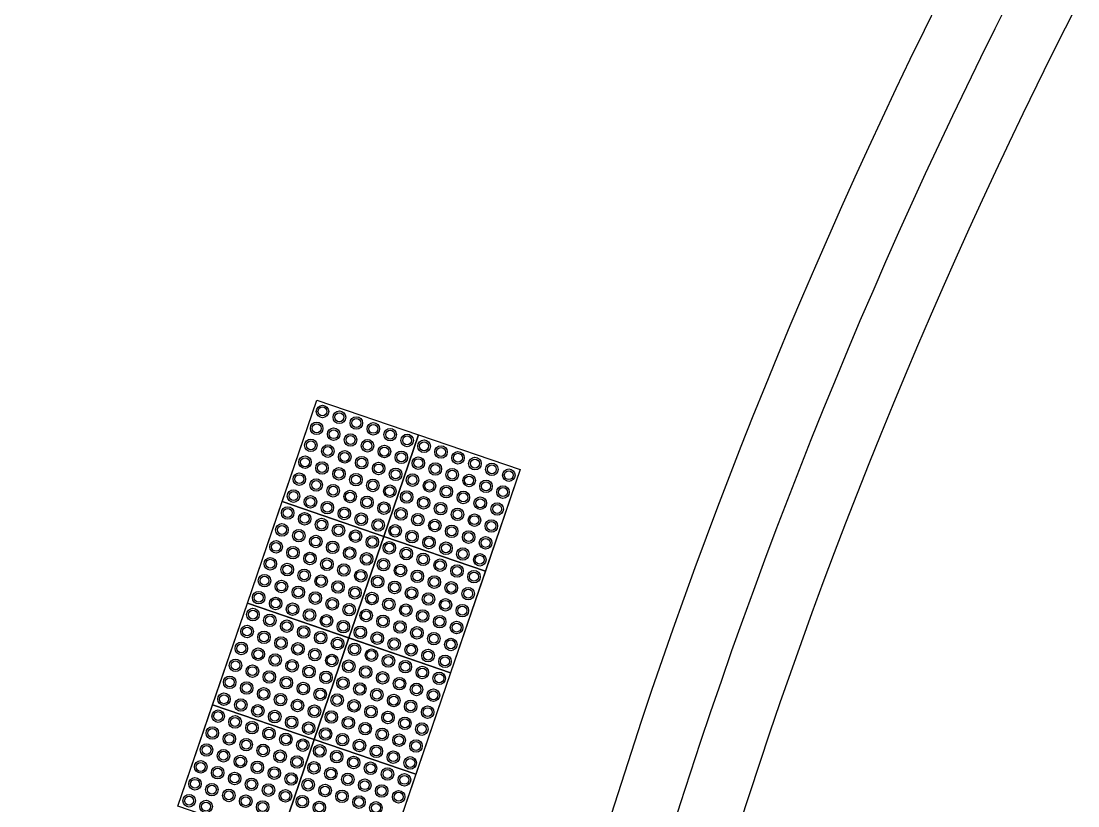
# Model space of a CAD drawing. Header units: millimetres. Extents: x 832728086 to 834530684, y 817551485 to 818349469.
# Drawn here: x 832916183 to 832919134, y 817753564 to 817755757 of the extents above; entities that cross this region are included whole.
import ezdxf

# ---------------------------------------------------------------- set-up
doc = ezdxf.new("R2010")
doc.units = ezdxf.units.MM
doc.header["$LTSCALE"] = 100
doc.layers.add('000-helpline', color=30, linetype='Continuous', lineweight=30, plot=False)
doc.layers.add('000-Tactile-l', color=8, linetype='Continuous')

# ---------------------------------------------------------------- blocks, each defined once
blk = doc.blocks.new('tactile')
at = {"layer": '000-helpline', "ltscale": 0.015}
for points in [[(834063.1858, 817807.973), (834062.902, 817808.0701), (834062.9992, 817808.3539), (834063.283, 817808.2568)], [(834063.4697, 817807.8758), (834063.1858, 817807.973), (834063.283, 817808.2568), (834063.5668, 817808.1596)], [(834063.0887, 817807.6891), (834062.8049, 817807.7863), (834062.902, 817808.0701), (834063.1858, 817807.973)], [(834063.3725, 817807.592), (834063.0887, 817807.6891), (834063.1858, 817807.973), (834063.4697, 817807.8758)], [(834062.9915, 817807.4053), (834062.7077, 817807.5024), (834062.8049, 817807.7863), (834063.0887, 817807.6891)], [(834063.2754, 817807.3081), (834062.9915, 817807.4053), (834063.0887, 817807.6891), (834063.3725, 817807.592)], [(834062.8944, 817807.1215), (834062.6106, 817807.2186), (834062.7077, 817807.5024), (834062.9915, 817807.4053)], [(834063.1782, 817807.0243), (834062.8944, 817807.1215), (834062.9915, 817807.4053), (834063.2754, 817807.3081)]]:
    blk.add_lwpolyline(points, close=True, dxfattribs=at)
at = {"layer": '000-Tactile-l'}
for points in [[(834063.5668, 817808.1596), (834063.3725, 817807.592), (834062.8049, 817807.7863), (834062.9992, 817808.3539)], [(834063.3725, 817807.592), (834063.1782, 817807.0243), (834062.6106, 817807.2186), (834062.8049, 817807.7863)]]:
    blk.add_lwpolyline(points, close=True, dxfattribs=at)
at = {"layer": '000-Tactile-l', "ltscale": 0.015}
for centre, radius in [((834063.0147, 817808.3222), 0.0175), ((834063.0147, 817808.3222), 0.0125), ((834063.062, 817808.306), 0.0175), ((834063.062, 817808.306), 0.0125), ((834063.1093, 817808.2898), 0.0175), ((834063.1093, 817808.2898), 0.0125), ((834062.9985, 817808.2749), 0.0175), ((834062.9985, 817808.2749), 0.0125), ((834063.0458, 817808.2587), 0.0175), ((834063.0458, 817808.2587), 0.0125), ((834063.1566, 817808.2736), 0.0175), ((834063.1566, 817808.2736), 0.0125), ((834063.2039, 817808.2574), 0.0175), ((834063.2039, 817808.2574), 0.0125), ((834062.9823, 817808.2276), 0.0175), ((834062.9823, 817808.2276), 0.0125), ((834063.0931, 817808.2425), 0.0175), ((834063.0931, 817808.2425), 0.0125), ((834063.1404, 817808.2263), 0.0175), ((834063.1404, 817808.2263), 0.0125), ((834063.2512, 817808.2412), 0.0175), ((834063.2512, 817808.2412), 0.0125), ((834063.2985, 817808.225), 0.0175), ((834063.2985, 817808.225), 0.0125), ((834063.0296, 817808.2114), 0.0175), ((834063.0296, 817808.2114), 0.0125), ((834063.0769, 817808.1952), 0.0175), ((834063.0769, 817808.1952), 0.0125), ((834063.1877, 817808.2101), 0.0175), ((834063.1877, 817808.2101), 0.0125), ((834063.235, 817808.1939), 0.0175), ((834063.3458, 817808.2089), 0.0175), ((834063.3458, 817808.2089), 0.0125), ((834063.3932, 817808.1927), 0.0175), ((834062.9661, 817808.1803), 0.0175), ((834062.9661, 817808.1803), 0.0125), ((834063.0134, 817808.1641), 0.0175), ((834063.1242, 817808.179), 0.0175), ((834063.1242, 817808.179), 0.0125), ((834063.1715, 817808.1628), 0.0175), ((834063.235, 817808.1939), 0.0125), ((834063.2824, 817808.1777), 0.0175), ((834063.2824, 817808.1777), 0.0125), ((834063.3297, 817808.1615), 0.0175), ((834063.3932, 817808.1927), 0.0125), ((834063.4405, 817808.1765), 0.0175), ((834063.4405, 817808.1765), 0.0125), ((834063.4878, 817808.1603), 0.0175), ((834062.9499, 817808.133), 0.0175), ((834063.0134, 817808.1641), 0.0125), ((834063.0607, 817808.1479), 0.0175), ((834063.0607, 817808.1479), 0.0125), ((834063.1081, 817808.1317), 0.0175), ((834063.1715, 817808.1628), 0.0125), ((834063.2189, 817808.1466), 0.0175), ((834063.2189, 817808.1466), 0.0125), ((834063.2662, 817808.1304), 0.0175), ((834063.3297, 817808.1615), 0.0125), ((834063.377, 817808.1454), 0.0175), ((834063.377, 817808.1454), 0.0125), ((834063.4878, 817808.1603), 0.0125), ((834063.5351, 817808.1441), 0.0175), ((834063.5351, 817808.1441), 0.0125), ((834062.9499, 817808.133), 0.0125), ((834062.9972, 817808.1168), 0.0175), ((834062.9972, 817808.1168), 0.0125), ((834063.1081, 817808.1317), 0.0125), ((834063.1554, 817808.1155), 0.0175), ((834063.1554, 817808.1155), 0.0125), ((834063.2662, 817808.1304), 0.0125), ((834063.3135, 817808.1142), 0.0175), ((834063.3135, 817808.1142), 0.0125), ((834063.4243, 817808.1292), 0.0175), ((834063.4243, 817808.1292), 0.0125), ((834063.4716, 817808.113), 0.0175), ((834063.4716, 817808.113), 0.0125), ((834062.9338, 817808.0857), 0.0175), ((834062.9338, 817808.0857), 0.0125), ((834063.0446, 817808.1006), 0.0175), ((834063.0446, 817808.1006), 0.0125), ((834063.0919, 817808.0844), 0.0175), ((834063.0919, 817808.0844), 0.0125), ((834063.2027, 817808.0993), 0.0175), ((834063.2027, 817808.0993), 0.0125), ((834063.25, 817808.0831), 0.0175), ((834063.25, 817808.0831), 0.0125), ((834063.3608, 817808.0981), 0.0175), ((834063.3608, 817808.0981), 0.0125), ((834063.4081, 817808.0819), 0.0175), ((834063.4081, 817808.0819), 0.0125), ((834063.5189, 817808.0968), 0.0175), ((834063.5189, 817808.0968), 0.0125), ((834062.9811, 817808.0695), 0.0175), ((834062.9811, 817808.0695), 0.0125), ((834063.0284, 817808.0533), 0.0175), ((834063.0284, 817808.0533), 0.0125), ((834063.1392, 817808.0682), 0.0175), ((834063.1392, 817808.0682), 0.0125), ((834063.1865, 817808.052), 0.0175), ((834063.1865, 817808.052), 0.0125), ((834063.2973, 817808.0669), 0.0175), ((834063.2973, 817808.0669), 0.0125), ((834063.3446, 817808.0507), 0.0175), ((834063.3446, 817808.0507), 0.0125), ((834063.4554, 817808.0657), 0.0175), ((834063.4554, 817808.0657), 0.0125), ((834063.5027, 817808.0495), 0.0175), ((834063.5027, 817808.0495), 0.0125), ((834062.9176, 817808.0384), 0.0175), ((834062.9176, 817808.0384), 0.0125), ((834062.9649, 817808.0222), 0.0175), ((834062.9649, 817808.0222), 0.0125), ((834063.0757, 817808.0371), 0.0175), ((834063.0757, 817808.0371), 0.0125), ((834063.123, 817808.0209), 0.0175), ((834063.123, 817808.0209), 0.0125), ((834063.2338, 817808.0358), 0.0175), ((834063.2338, 817808.0358), 0.0125), ((834063.2811, 817808.0196), 0.0175), ((834063.2811, 817808.0196), 0.0125), ((834063.3919, 817808.0346), 0.0175), ((834063.3919, 817808.0346), 0.0125), ((834063.4392, 817808.0184), 0.0175), ((834063.4392, 817808.0184), 0.0125), ((834062.9014, 817807.9911), 0.0175), ((834062.9014, 817807.9911), 0.0125), ((834063.0122, 817808.006), 0.0175), ((834063.0122, 817808.006), 0.0125), ((834063.0595, 817807.9898), 0.0175), ((834063.0595, 817807.9898), 0.0125), ((834063.1703, 817808.0047), 0.0175), ((834063.1703, 817808.0047), 0.0125), ((834063.2176, 817807.9885), 0.0175), ((834063.2176, 817807.9885), 0.0125), ((834063.3284, 817808.0034), 0.0175), ((834063.3284, 817808.0034), 0.0125), ((834063.3757, 817807.9872), 0.0175), ((834063.4865, 817808.0022), 0.0175), ((834063.4865, 817808.0022), 0.0125), ((834062.9487, 817807.9749), 0.0175), ((834062.9487, 817807.9749), 0.0125), ((834062.996, 817807.9587), 0.0175), ((834062.996, 817807.9587), 0.0125), ((834063.1068, 817807.9736), 0.0175), ((834063.1068, 817807.9736), 0.0125), ((834063.1541, 817807.9574), 0.0175), ((834063.2649, 817807.9723), 0.0175), ((834063.2649, 817807.9723), 0.0125), ((834063.3122, 817807.9561), 0.0175), ((834063.3757, 817807.9872), 0.0125), ((834063.423, 817807.9711), 0.0175), ((834063.423, 817807.9711), 0.0125), ((834063.4703, 817807.9549), 0.0175), ((834062.8852, 817807.9438), 0.0175), ((834062.8852, 817807.9438), 0.0125), ((834062.9325, 817807.9276), 0.0175), ((834063.0433, 817807.9425), 0.0175), ((834063.0433, 817807.9425), 0.0125), ((834063.0906, 817807.9263), 0.0175), ((834063.1541, 817807.9574), 0.0125), ((834063.2014, 817807.9412), 0.0175), ((834063.2014, 817807.9412), 0.0125), ((834063.2487, 817807.925), 0.0175), ((834063.3122, 817807.9561), 0.0125), ((834063.3595, 817807.9399), 0.0175), ((834063.3595, 817807.9399), 0.0125), ((834063.4068, 817807.9238), 0.0175), ((834063.4703, 817807.9549), 0.0125), ((834062.869, 817807.8964), 0.0175), ((834062.9325, 817807.9276), 0.0125), ((834062.9798, 817807.9114), 0.0175), ((834062.9798, 817807.9114), 0.0125), ((834063.0271, 817807.8952), 0.0175), ((834063.0906, 817807.9263), 0.0125), ((834063.1379, 817807.9101), 0.0175), ((834063.1379, 817807.9101), 0.0125), ((834063.2487, 817807.925), 0.0125), ((834063.296, 817807.9088), 0.0175), ((834063.296, 817807.9088), 0.0125), ((834063.4068, 817807.9238), 0.0125), ((834063.4541, 817807.9076), 0.0175), ((834063.4541, 817807.9076), 0.0125), ((834062.869, 817807.8964), 0.0125), ((834062.9163, 817807.8803), 0.0175), ((834062.9163, 817807.8803), 0.0125), ((834063.0271, 817807.8952), 0.0125), ((834063.0744, 817807.879), 0.0175), ((834063.0744, 817807.879), 0.0125), ((834063.1852, 817807.8939), 0.0175), ((834063.1852, 817807.8939), 0.0125), ((834063.2325, 817807.8777), 0.0175), ((834063.2325, 817807.8777), 0.0125), ((834063.3433, 817807.8926), 0.0175), ((834063.3433, 817807.8926), 0.0125), ((834063.3906, 817807.8764), 0.0175), ((834063.3906, 817807.8764), 0.0125), ((834062.8528, 817807.8491), 0.0175), ((834062.8528, 817807.8491), 0.0125), ((834062.9636, 817807.8641), 0.0175), ((834062.9636, 817807.8641), 0.0125), ((834063.0109, 817807.8479), 0.0175), ((834063.0109, 817807.8479), 0.0125), ((834063.1217, 817807.8628), 0.0175), ((834063.1217, 817807.8628), 0.0125), ((834063.169, 817807.8466), 0.0175), ((834063.169, 817807.8466), 0.0125), ((834063.2798, 817807.8615), 0.0175), ((834063.2798, 817807.8615), 0.0125), ((834063.3271, 817807.8453), 0.0175), ((834063.3271, 817807.8453), 0.0125), ((834063.4379, 817807.8603), 0.0175), ((834063.4379, 817807.8603), 0.0125), ((834062.9001, 817807.8329), 0.0175), ((834062.9001, 817807.8329), 0.0125), ((834062.9474, 817807.8168), 0.0175), ((834062.9474, 817807.8168), 0.0125), ((834063.0582, 817807.8317), 0.0175), ((834063.0582, 817807.8317), 0.0125), ((834063.1055, 817807.8155), 0.0175), ((834063.1055, 817807.8155), 0.0125), ((834063.2163, 817807.8304), 0.0175), ((834063.2163, 817807.8304), 0.0125), ((834063.2636, 817807.8142), 0.0175), ((834063.2636, 817807.8142), 0.0125), ((834063.3744, 817807.8291), 0.0175), ((834063.3744, 817807.8291), 0.0125), ((834063.4217, 817807.8129), 0.0175), ((834063.4217, 817807.8129), 0.0125), ((834062.8366, 817807.8018), 0.0175), ((834062.8366, 817807.8018), 0.0125), ((834062.8839, 817807.7856), 0.0175), ((834062.8839, 817807.7856), 0.0125), ((834062.9947, 817807.8006), 0.0175), ((834062.9947, 817807.8006), 0.0125), ((834063.042, 817807.7844), 0.0175), ((834063.042, 817807.7844), 0.0125), ((834063.1528, 817807.7993), 0.0175), ((834063.1528, 817807.7993), 0.0125), ((834063.2001, 817807.7831), 0.0175), ((834063.2001, 817807.7831), 0.0125), ((834063.3109, 817807.798), 0.0175), ((834063.3109, 817807.798), 0.0125), ((834063.3582, 817807.7818), 0.0175), ((834063.3582, 817807.7818), 0.0125), ((834062.8204, 817807.7545), 0.0175), ((834062.8204, 817807.7545), 0.0125), ((834062.9312, 817807.7695), 0.0175), ((834062.9312, 817807.7695), 0.0125), ((834062.9785, 817807.7533), 0.0175), ((834062.9785, 817807.7533), 0.0125), ((834063.0893, 817807.7682), 0.0175), ((834063.0893, 817807.7682), 0.0125), ((834063.1366, 817807.752), 0.0175), ((834063.1366, 817807.752), 0.0125), ((834063.2474, 817807.7669), 0.0175), ((834063.2474, 817807.7669), 0.0125), ((834063.2947, 817807.7507), 0.0175), ((834063.4055, 817807.7656), 0.0175), ((834063.4055, 817807.7656), 0.0125), ((834062.8677, 817807.7383), 0.0175), ((834062.8677, 817807.7383), 0.0125), ((834062.915, 817807.7221), 0.0175), ((834062.915, 817807.7221), 0.0125), ((834063.0258, 817807.7371), 0.0175), ((834063.0258, 817807.7371), 0.0125), ((834063.0731, 817807.7209), 0.0175), ((834063.1839, 817807.7358), 0.0175), ((834063.1839, 817807.7358), 0.0125), ((834063.2312, 817807.7196), 0.0175), ((834063.2947, 817807.7507), 0.0125), ((834063.342, 817807.7345), 0.0175), ((834063.342, 817807.7345), 0.0125), ((834063.3893, 817807.7183), 0.0175), ((834062.8042, 817807.7072), 0.0175), ((834062.8042, 817807.7072), 0.0125), ((834062.8515, 817807.691), 0.0175), ((834062.9623, 817807.706), 0.0175), ((834062.9623, 817807.706), 0.0125), ((834063.0096, 817807.6898), 0.0175), ((834063.0731, 817807.7209), 0.0125), ((834063.1204, 817807.7047), 0.0175), ((834063.1204, 817807.7047), 0.0125), ((834063.1677, 817807.6885), 0.0175), ((834063.2312, 817807.7196), 0.0125), ((834063.2785, 817807.7034), 0.0175), ((834063.2785, 817807.7034), 0.0125), ((834063.3893, 817807.7183), 0.0125), ((834062.788, 817807.6599), 0.0175), ((834062.8515, 817807.691), 0.0125), ((834062.8988, 817807.6748), 0.0175), ((834062.8988, 817807.6748), 0.0125), ((834062.9461, 817807.6586), 0.0175), ((834063.0096, 817807.6898), 0.0125), ((834063.0569, 817807.6736), 0.0175), ((834063.0569, 817807.6736), 0.0125), ((834063.1677, 817807.6885), 0.0125), ((834063.215, 817807.6723), 0.0175), ((834063.215, 817807.6723), 0.0125), ((834063.3258, 817807.6872), 0.0175), ((834063.3258, 817807.6872), 0.0125), ((834063.3732, 817807.671), 0.0175), ((834063.3732, 817807.671), 0.0125), ((834062.788, 817807.6599), 0.0125), ((834062.8353, 817807.6437), 0.0175), ((834062.8353, 817807.6437), 0.0125), ((834062.9461, 817807.6586), 0.0125), ((834062.9934, 817807.6425), 0.0175), ((834062.9934, 817807.6425), 0.0125), ((834063.1042, 817807.6574), 0.0175), ((834063.1042, 817807.6574), 0.0125), ((834063.1515, 817807.6412), 0.0175), ((834063.1515, 817807.6412), 0.0125), ((834063.2624, 817807.6561), 0.0175), ((834063.2624, 817807.6561), 0.0125), ((834063.3097, 817807.6399), 0.0175), ((834063.3097, 817807.6399), 0.0125), ((834062.7718, 817807.6126), 0.0175), ((834062.7718, 817807.6126), 0.0125), ((834062.8826, 817807.6275), 0.0175), ((834062.8826, 817807.6275), 0.0125), ((834062.9299, 817807.6113), 0.0175), ((834062.9299, 817807.6113), 0.0125), ((834063.0407, 817807.6263), 0.0175), ((834063.0407, 817807.6263), 0.0125), ((834063.0881, 817807.6101), 0.0175), ((834063.0881, 817807.6101), 0.0125), ((834063.1989, 817807.625), 0.0175), ((834063.1989, 817807.625), 0.0125), ((834063.2462, 817807.6088), 0.0175), ((834063.2462, 817807.6088), 0.0125), ((834063.357, 817807.6237), 0.0175), ((834063.357, 817807.6237), 0.0125), ((834062.8191, 817807.5964), 0.0175), ((834062.8191, 817807.5964), 0.0125), ((834062.8664, 817807.5802), 0.0175), ((834062.8664, 817807.5802), 0.0125), ((834062.9772, 817807.5952), 0.0175), ((834062.9772, 817807.5952), 0.0125), ((834063.0246, 817807.579), 0.0175), ((834063.0246, 817807.579), 0.0125), ((834063.1354, 817807.5939), 0.0175), ((834063.1354, 817807.5939), 0.0125), ((834063.1827, 817807.5777), 0.0175), ((834063.1827, 817807.5777), 0.0125), ((834063.2935, 817807.5926), 0.0175), ((834063.2935, 817807.5926), 0.0125), ((834063.3408, 817807.5764), 0.0175), ((834063.3408, 817807.5764), 0.0125), ((834062.7556, 817807.5653), 0.0175), ((834062.7556, 817807.5653), 0.0125), ((834062.8029, 817807.5491), 0.0175), ((834062.8029, 817807.5491), 0.0125), ((834062.9138, 817807.564), 0.0175), ((834062.9138, 817807.564), 0.0125), ((834062.9611, 817807.5478), 0.0175), ((834062.9611, 817807.5478), 0.0125), ((834063.0719, 817807.5628), 0.0175), ((834063.0719, 817807.5628), 0.0125), ((834063.1192, 817807.5466), 0.0175), ((834063.1192, 817807.5466), 0.0125), ((834063.23, 817807.5615), 0.0175), ((834063.23, 817807.5615), 0.0125), ((834063.2773, 817807.5453), 0.0175), ((834063.2773, 817807.5453), 0.0125), ((834062.7395, 817807.518), 0.0175), ((834062.7395, 817807.518), 0.0125), ((834062.8503, 817807.5329), 0.0175), ((834062.8503, 817807.5329), 0.0125), ((834062.8976, 817807.5167), 0.0175), ((834062.8976, 817807.5167), 0.0125), ((834063.0084, 817807.5317), 0.0175), ((834063.0084, 817807.5317), 0.0125), ((834063.0557, 817807.5155), 0.0175), ((834063.0557, 817807.5155), 0.0125), ((834063.1665, 817807.5304), 0.0175), ((834063.1665, 817807.5304), 0.0125), ((834063.2138, 817807.5142), 0.0175), ((834063.3246, 817807.5291), 0.0175), ((834063.3246, 817807.5291), 0.0125), ((834062.7868, 817807.5018), 0.0175), ((834062.7868, 817807.5018), 0.0125), ((834062.8341, 817807.4856), 0.0175), ((834062.9449, 817807.5005), 0.0175), ((834062.9449, 817807.5005), 0.0125), ((834062.9922, 817807.4843), 0.0175), ((834063.103, 817807.4993), 0.0175), ((834063.103, 817807.4993), 0.0125), ((834063.1503, 817807.4831), 0.0175), ((834063.2138, 817807.5142), 0.0125), ((834063.2611, 817807.498), 0.0175), ((834063.2611, 817807.498), 0.0125), ((834063.3084, 817807.4818), 0.0175), ((834062.7233, 817807.4707), 0.0175), ((834062.7233, 817807.4707), 0.0125), ((834062.7706, 817807.4545), 0.0175), ((834062.8341, 817807.4856), 0.0125), ((834062.8814, 817807.4694), 0.0175), ((834062.8814, 817807.4694), 0.0125), ((834062.9287, 817807.4532), 0.0175), ((834062.9922, 817807.4843), 0.0125), ((834063.0395, 817807.4682), 0.0175), ((834063.0395, 817807.4682), 0.0125), ((834063.0868, 817807.452), 0.0175), ((834063.1503, 817807.4831), 0.0125), ((834063.1976, 817807.4669), 0.0175), ((834063.1976, 817807.4669), 0.0125), ((834063.3084, 817807.4818), 0.0125), ((834062.7071, 817807.4234), 0.0175), ((834062.7706, 817807.4545), 0.0125), ((834062.8179, 817807.4383), 0.0175), ((834062.8179, 817807.4383), 0.0125), ((834062.8652, 817807.4221), 0.0175), ((834062.9287, 817807.4532), 0.0125), ((834062.976, 817807.437), 0.0175), ((834062.976, 817807.437), 0.0125), ((834063.0868, 817807.452), 0.0125), ((834063.1341, 817807.4358), 0.0175), ((834063.1341, 817807.4358), 0.0125), ((834063.2449, 817807.4507), 0.0175), ((834063.2449, 817807.4507), 0.0125), ((834063.2922, 817807.4345), 0.0175), ((834063.2922, 817807.4345), 0.0125), ((834062.7071, 817807.4234), 0.0125), ((834062.7544, 817807.4072), 0.0175), ((834062.7544, 817807.4072), 0.0125), ((834062.8652, 817807.4221), 0.0125), ((834062.9125, 817807.4059), 0.0175), ((834062.9125, 817807.4059), 0.0125), ((834063.0233, 817807.4209), 0.0175), ((834063.0233, 817807.4209), 0.0125), ((834063.0706, 817807.4047), 0.0175), ((834063.0706, 817807.4047), 0.0125), ((834063.1814, 817807.4196), 0.0175), ((834063.1814, 817807.4196), 0.0125), ((834063.2287, 817807.4034), 0.0175), ((834063.2287, 817807.4034), 0.0125), ((834062.6909, 817807.3761), 0.0175), ((834062.6909, 817807.3761), 0.0125), ((834062.8017, 817807.391), 0.0175), ((834062.8017, 817807.391), 0.0125), ((834062.849, 817807.3748), 0.0175), ((834062.849, 817807.3748), 0.0125), ((834062.9598, 817807.3897), 0.0175), ((834062.9598, 817807.3897), 0.0125), ((834063.0071, 817807.3735), 0.0175), ((834063.0071, 817807.3735), 0.0125), ((834063.1179, 817807.3885), 0.0175), ((834063.1179, 817807.3885), 0.0125), ((834063.1652, 817807.3723), 0.0175), ((834063.1652, 817807.3723), 0.0125), ((834063.276, 817807.3872), 0.0175), ((834063.276, 817807.3872), 0.0125), ((834062.7382, 817807.3599), 0.0175), ((834062.7382, 817807.3599), 0.0125), ((834062.7855, 817807.3437), 0.0175), ((834062.7855, 817807.3437), 0.0125), ((834062.8963, 817807.3586), 0.0175), ((834062.8963, 817807.3586), 0.0125), ((834062.9436, 817807.3424), 0.0175), ((834062.9436, 817807.3424), 0.0125), ((834063.0544, 817807.3574), 0.0175), ((834063.0544, 817807.3574), 0.0125), ((834063.1017, 817807.3412), 0.0175), ((834063.1017, 817807.3412), 0.0125), ((834063.2125, 817807.3561), 0.0175), ((834063.2125, 817807.3561), 0.0125), ((834063.2598, 817807.3399), 0.0175), ((834063.2598, 817807.3399), 0.0125), ((834062.6747, 817807.3288), 0.0175), ((834062.6747, 817807.3288), 0.0125), ((834062.722, 817807.3126), 0.0175), ((834062.722, 817807.3126), 0.0125), ((834062.8328, 817807.3275), 0.0175), ((834062.8328, 817807.3275), 0.0125), ((834062.8801, 817807.3113), 0.0175), ((834062.8801, 817807.3113), 0.0125), ((834062.9909, 817807.3262), 0.0175), ((834062.9909, 817807.3262), 0.0125), ((834063.0382, 817807.31), 0.0175), ((834063.0382, 817807.31), 0.0125), ((834063.149, 817807.325), 0.0175), ((834063.149, 817807.325), 0.0125), ((834063.1963, 817807.3088), 0.0175), ((834062.6585, 817807.2815), 0.0175), ((834062.6585, 817807.2815), 0.0125), ((834062.7693, 817807.2964), 0.0175), ((834062.7693, 817807.2964), 0.0125), ((834062.8166, 817807.2802), 0.0175), ((834062.8166, 817807.2802), 0.0125), ((834062.9274, 817807.2951), 0.0175), ((834062.9274, 817807.2951), 0.0125), ((834062.9747, 817807.2789), 0.0175), ((834063.0855, 817807.2939), 0.0175), ((834063.0855, 817807.2939), 0.0125), ((834063.1328, 817807.2777), 0.0175), ((834063.1963, 817807.3088), 0.0125), ((834063.2436, 817807.2926), 0.0175), ((834063.2436, 817807.2926), 0.0125), ((834062.7058, 817807.2653), 0.0175), ((834062.7058, 817807.2653), 0.0125), ((834062.7531, 817807.2491), 0.0175), ((834062.8639, 817807.264), 0.0175), ((834062.8639, 817807.264), 0.0125), ((834062.9112, 817807.2478), 0.0175), ((834062.9747, 817807.2789), 0.0125), ((834063.022, 817807.2627), 0.0175), ((834063.022, 817807.2627), 0.0125), ((834063.0693, 817807.2466), 0.0175), ((834063.1328, 817807.2777), 0.0125), ((834063.1801, 817807.2615), 0.0175), ((834063.1801, 817807.2615), 0.0125), ((834063.2274, 817807.2453), 0.0175), ((834062.6423, 817807.2342), 0.0175), ((834062.6423, 817807.2342), 0.0125), ((834062.6896, 817807.218), 0.0175), ((834062.7531, 817807.2491), 0.0125), ((834062.8004, 817807.2329), 0.0175), ((834062.8004, 817807.2329), 0.0125), ((834062.8477, 817807.2167), 0.0175), ((834062.9112, 817807.2478), 0.0125), ((834062.9585, 817807.2316), 0.0175), ((834062.9585, 817807.2316), 0.0125), ((834063.0058, 817807.2154), 0.0175), ((834063.0693, 817807.2466), 0.0125), ((834063.1166, 817807.2304), 0.0175), ((834063.1166, 817807.2304), 0.0125), ((834063.2274, 817807.2453), 0.0125), ((834062.6896, 817807.218), 0.0125), ((834062.8477, 817807.2167), 0.0125), ((834063.0058, 817807.2154), 0.0125), ((834063.1639, 817807.2142), 0.0175), ((834063.1639, 817807.2142), 0.0125)]:
    blk.add_circle(centre, radius, dxfattribs=at)
at = {"layer": '000-Tactile-l', "ltscale": 5e-05}
for radius, start, end in [(15.6186, 143.58615, 164.92278), (15.4436, 143.56613, 164.9415), (15.2686, 143.54566, 164.96064)]:
    blk.add_arc((834078.7237, 817802.5214), radius, start, end, dxfattribs=at)

msp = doc.modelspace()

# ---------------------------------------------------------------- linework, layer by layer
at = {"ltscale": 5}
msp.add_circle((833186042.1669, 817950476.993), 398992.1588, dxfattribs=at)

# ---------------------------------------------------------------- block references
at = {"layer": '000-Tactile-l', "xscale": 1000, "yscale": 1000, "zscale": 1000}
msp.add_blockref('tactile', (-1145990.4835, -53655.9264), dxfattribs=at)

doc.saveas('drawing.dxf')
